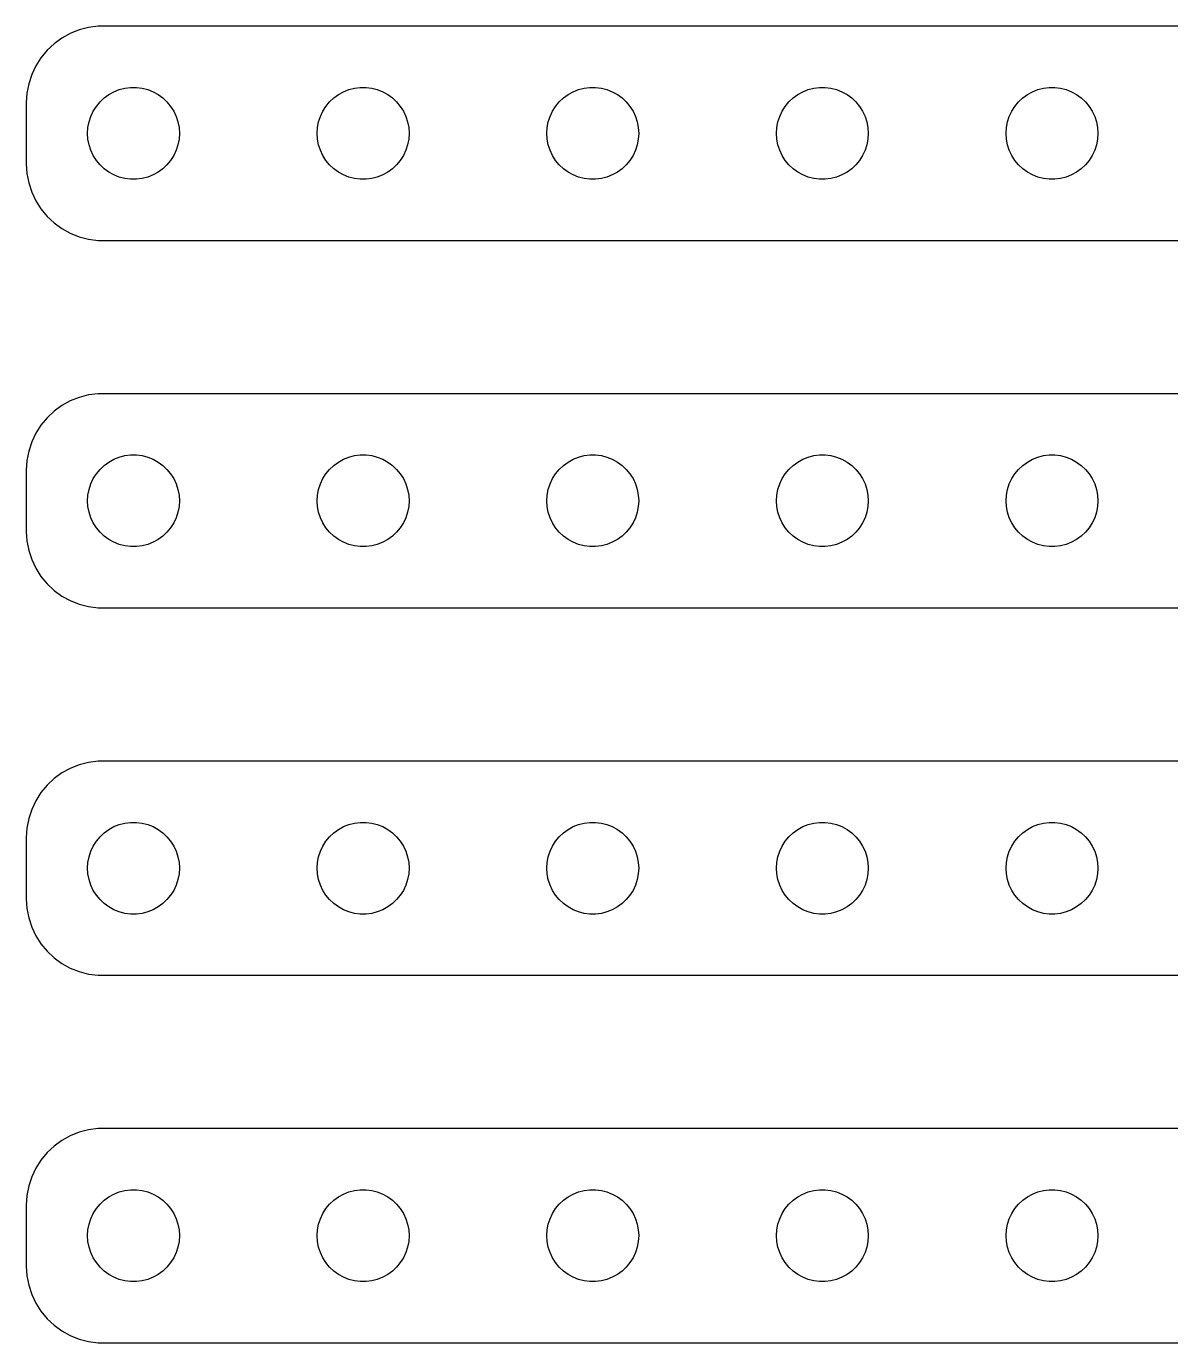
# Model space of a CAD drawing. Header units: metres. Extents: x -150 to 150, y 65 to 151.
# Drawn here: x -149.5 to -74.8, y 65 to 151 of the extents above; entities that cross this region are included whole.
import ezdxf

# ---------------------------------------------------------------- set-up
doc = ezdxf.new("R2010")
doc.units = ezdxf.units.M

msp = doc.modelspace()

# ---------------------------------------------------------------- linework, layer by layer
for p, q in [((-146.629, 150.524), (-147.179, 150.222)), ((-146.045, 150.755), (-146.629, 150.524)), ((-145.437, 150.911), (-146.045, 150.755)), ((-144.814, 150.99), (-145.437, 150.911)), ((144.814, 150.99), (-144.814, 150.99)), ((-147.687, 149.853), (-148.145, 149.423)), ((-147.179, 150.222), (-147.687, 149.853)), ((-148.545, 148.939), (-148.882, 148.409)), ((-148.145, 149.423), (-148.545, 148.939)), ((-148.882, 148.409), (-149.149, 147.841)), ((-149.343, 147.243), (-149.461, 146.627)), ((-149.149, 147.841), (-149.343, 147.243)), ((-149.461, 146.627), (-149.5, 146)), ((-144.687, 146.054), (-144.412, 146.312)), ((-144.412, 146.312), (-144.107, 146.533)), ((-144.107, 146.533), (-143.777, 146.714)), ((-143.777, 146.714), (-143.427, 146.853)), ((-143.427, 146.853), (-143.062, 146.947)), ((-143.062, 146.947), (-142.688, 146.994)), ((-142.688, 146.994), (-142.312, 146.994)), ((-142.312, 146.994), (-141.938, 146.947)), ((-141.938, 146.947), (-141.573, 146.853)), ((-141.573, 146.853), (-141.223, 146.714)), ((-141.223, 146.714), (-140.893, 146.533)), ((-140.893, 146.533), (-140.588, 146.312)), ((-140.588, 146.312), (-140.313, 146.054)), ((-129.687, 146.054), (-129.412, 146.312)), ((-129.412, 146.312), (-129.107, 146.533)), ((-129.107, 146.533), (-128.777, 146.714)), ((-128.777, 146.714), (-128.427, 146.853)), ((-128.427, 146.853), (-128.062, 146.947)), ((-128.062, 146.947), (-127.688, 146.994)), ((-127.688, 146.994), (-127.312, 146.994)), ((-127.312, 146.994), (-126.938, 146.947)), ((-126.938, 146.947), (-126.573, 146.853)), ((-126.573, 146.853), (-126.223, 146.714)), ((-126.223, 146.714), (-125.893, 146.533)), ((-125.893, 146.533), (-125.588, 146.312)), ((-125.588, 146.312), (-125.313, 146.054)), ((-114.687, 146.054), (-114.412, 146.312)), ((-114.412, 146.312), (-114.107, 146.533)), ((-114.107, 146.533), (-113.777, 146.714)), ((-113.777, 146.714), (-113.427, 146.853)), ((-113.427, 146.853), (-113.062, 146.947)), ((-113.062, 146.947), (-112.688, 146.994)), ((-112.688, 146.994), (-112.312, 146.994)), ((-112.312, 146.994), (-111.938, 146.947)), ((-111.938, 146.947), (-111.573, 146.853)), ((-111.573, 146.853), (-111.223, 146.714)), ((-111.223, 146.714), (-110.893, 146.533)), ((-110.893, 146.533), (-110.588, 146.312)), ((-110.588, 146.312), (-110.313, 146.054)), ((-99.6869, 146.054), (-99.4123, 146.312)), ((-99.4123, 146.312), (-99.1075, 146.533)), ((-99.1075, 146.533), (-98.7773, 146.714)), ((-98.7773, 146.714), (-98.427, 146.853)), ((-98.427, 146.853), (-98.0621, 146.947)), ((-98.0621, 146.947), (-97.6884, 146.994)), ((-97.6884, 146.994), (-97.3116, 146.994)), ((-97.3116, 146.994), (-96.9379, 146.947)), ((-96.9379, 146.947), (-96.573, 146.853)), ((-96.573, 146.853), (-96.2227, 146.714)), ((-96.2227, 146.714), (-95.8925, 146.533)), ((-95.8925, 146.533), (-95.5877, 146.312)), ((-95.5877, 146.312), (-95.3131, 146.054)), ((-84.6869, 146.054), (-84.4123, 146.312)), ((-84.4123, 146.312), (-84.1075, 146.533)), ((-84.1075, 146.533), (-83.7773, 146.714)), ((-83.7773, 146.714), (-83.427, 146.853)), ((-83.427, 146.853), (-83.0621, 146.947)), ((-83.0621, 146.947), (-82.6884, 146.994)), ((-82.6884, 146.994), (-82.3116, 146.994)), ((-82.3116, 146.994), (-81.9379, 146.947)), ((-81.9379, 146.947), (-81.573, 146.853)), ((-81.573, 146.853), (-81.2227, 146.714)), ((-81.2227, 146.714), (-80.8925, 146.533)), ((-80.8925, 146.533), (-80.5877, 146.312)), ((-80.5877, 146.312), (-80.3131, 146.054)), ((-149.5, 146), (-149.5, 142)), ((-145.289, 145.104), (-145.129, 145.445)), ((-145.129, 145.445), (-144.927, 145.763)), ((-144.927, 145.763), (-144.687, 146.054)), ((-140.313, 146.054), (-140.073, 145.763)), ((-140.073, 145.763), (-139.871, 145.445)), ((-139.871, 145.445), (-139.711, 145.104)), ((-130.289, 145.104), (-130.129, 145.445)), ((-130.129, 145.445), (-129.927, 145.763)), ((-129.927, 145.763), (-129.687, 146.054)), ((-125.313, 146.054), (-125.073, 145.763)), ((-125.073, 145.763), (-124.871, 145.445)), ((-124.871, 145.445), (-124.711, 145.104)), ((-115.289, 145.104), (-115.129, 145.445)), ((-115.129, 145.445), (-114.927, 145.763)), ((-114.927, 145.763), (-114.687, 146.054)), ((-110.313, 146.054), (-110.073, 145.763)), ((-110.073, 145.763), (-109.871, 145.445)), ((-109.871, 145.445), (-109.711, 145.104)), ((-100.289, 145.104), (-100.129, 145.445)), ((-100.129, 145.445), (-99.927, 145.763)), ((-99.927, 145.763), (-99.6869, 146.054)), ((-95.3131, 146.054), (-95.073, 145.763)), ((-95.073, 145.763), (-94.8711, 145.445)), ((-94.8711, 145.445), (-94.7107, 145.104)), ((-85.2893, 145.104), (-85.1289, 145.445)), ((-85.1289, 145.445), (-84.927, 145.763)), ((-84.927, 145.763), (-84.6869, 146.054)), ((-80.3131, 146.054), (-80.073, 145.763)), ((-80.073, 145.763), (-79.8711, 145.445)), ((-79.8711, 145.445), (-79.7107, 145.104)), ((-145.476, 144.376), (-145.406, 144.746)), ((-145.406, 144.746), (-145.289, 145.104)), ((-139.711, 145.104), (-139.594, 144.746)), ((-139.594, 144.746), (-139.524, 144.376)), ((-130.476, 144.376), (-130.406, 144.746)), ((-130.406, 144.746), (-130.289, 145.104)), ((-124.711, 145.104), (-124.594, 144.746)), ((-124.594, 144.746), (-124.524, 144.376)), ((-115.476, 144.376), (-115.406, 144.746)), ((-115.406, 144.746), (-115.289, 145.104)), ((-109.711, 145.104), (-109.594, 144.746)), ((-109.594, 144.746), (-109.524, 144.376)), ((-100.476, 144.376), (-100.406, 144.746)), ((-100.406, 144.746), (-100.289, 145.104)), ((-94.7107, 145.104), (-94.5943, 144.746)), ((-94.5943, 144.746), (-94.5237, 144.376)), ((-85.4763, 144.376), (-85.4057, 144.746)), ((-85.4057, 144.746), (-85.2893, 145.104)), ((-79.7107, 145.104), (-79.5943, 144.746)), ((-79.5943, 144.746), (-79.5237, 144.376)), ((-145.5, 144), (-145.476, 144.376)), ((-145.476, 143.624), (-145.5, 144)), ((-145.406, 143.254), (-145.476, 143.624)), ((-139.524, 143.624), (-139.594, 143.254)), ((-139.524, 144.376), (-139.5, 144)), ((-139.5, 144), (-139.524, 143.624)), ((-130.5, 144), (-130.476, 144.376)), ((-130.476, 143.624), (-130.5, 144)), ((-130.406, 143.254), (-130.476, 143.624)), ((-124.524, 143.624), (-124.594, 143.254)), ((-124.524, 144.376), (-124.5, 144)), ((-124.5, 144), (-124.524, 143.624)), ((-115.5, 144), (-115.476, 144.376)), ((-115.476, 143.624), (-115.5, 144)), ((-115.406, 143.254), (-115.476, 143.624)), ((-109.524, 143.624), (-109.594, 143.254)), ((-109.524, 144.376), (-109.5, 144)), ((-109.5, 144), (-109.524, 143.624)), ((-100.5, 144), (-100.476, 144.376)), ((-100.476, 143.624), (-100.5, 144)), ((-100.406, 143.254), (-100.476, 143.624)), ((-94.5237, 143.624), (-94.5943, 143.254)), ((-94.5237, 144.376), (-94.5, 144)), ((-94.5, 144), (-94.5237, 143.624)), ((-85.5, 144), (-85.4763, 144.376)), ((-85.4763, 143.624), (-85.5, 144)), ((-85.4057, 143.254), (-85.4763, 143.624)), ((-79.5237, 143.624), (-79.5943, 143.254)), ((-79.5237, 144.376), (-79.5, 144)), ((-79.5, 144), (-79.5237, 143.624)), ((-145.289, 142.896), (-145.406, 143.254)), ((-145.129, 142.555), (-145.289, 142.896)), ((-139.711, 142.896), (-139.871, 142.555)), ((-139.594, 143.254), (-139.711, 142.896)), ((-130.289, 142.896), (-130.406, 143.254)), ((-130.129, 142.555), (-130.289, 142.896)), ((-124.711, 142.896), (-124.871, 142.555)), ((-124.594, 143.254), (-124.711, 142.896)), ((-115.289, 142.896), (-115.406, 143.254)), ((-115.129, 142.555), (-115.289, 142.896)), ((-109.711, 142.896), (-109.871, 142.555)), ((-109.594, 143.254), (-109.711, 142.896)), ((-100.289, 142.896), (-100.406, 143.254)), ((-100.129, 142.555), (-100.289, 142.896)), ((-94.7107, 142.896), (-94.8711, 142.555)), ((-94.5943, 143.254), (-94.7107, 142.896)), ((-85.2893, 142.896), (-85.4057, 143.254)), ((-85.1289, 142.555), (-85.2893, 142.896)), ((-79.7107, 142.896), (-79.8711, 142.555)), ((-79.5943, 143.254), (-79.7107, 142.896)), ((-149.5, 142), (-149.461, 141.373)), ((-144.927, 142.237), (-145.129, 142.555)), ((-144.687, 141.946), (-144.927, 142.237)), ((-144.412, 141.688), (-144.687, 141.946)), ((-140.313, 141.946), (-140.588, 141.688)), ((-140.073, 142.237), (-140.313, 141.946)), ((-139.871, 142.555), (-140.073, 142.237)), ((-129.927, 142.237), (-130.129, 142.555)), ((-129.687, 141.946), (-129.927, 142.237)), ((-129.412, 141.688), (-129.687, 141.946)), ((-125.313, 141.946), (-125.588, 141.688)), ((-125.073, 142.237), (-125.313, 141.946)), ((-124.871, 142.555), (-125.073, 142.237)), ((-114.927, 142.237), (-115.129, 142.555)), ((-114.687, 141.946), (-114.927, 142.237)), ((-114.412, 141.688), (-114.687, 141.946)), ((-110.313, 141.946), (-110.588, 141.688)), ((-110.073, 142.237), (-110.313, 141.946)), ((-109.871, 142.555), (-110.073, 142.237)), ((-99.927, 142.237), (-100.129, 142.555)), ((-99.6869, 141.946), (-99.927, 142.237)), ((-99.4123, 141.688), (-99.6869, 141.946)), ((-95.3131, 141.946), (-95.5877, 141.688)), ((-95.073, 142.237), (-95.3131, 141.946)), ((-94.8711, 142.555), (-95.073, 142.237)), ((-84.927, 142.237), (-85.1289, 142.555)), ((-84.6869, 141.946), (-84.927, 142.237)), ((-84.4123, 141.688), (-84.6869, 141.946)), ((-80.3131, 141.946), (-80.5877, 141.688)), ((-80.073, 142.237), (-80.3131, 141.946)), ((-79.8711, 142.555), (-80.073, 142.237)), ((-149.461, 141.373), (-149.343, 140.757)), ((-144.107, 141.467), (-144.412, 141.688)), ((-143.777, 141.286), (-144.107, 141.467)), ((-143.427, 141.147), (-143.777, 141.286)), ((-143.062, 141.053), (-143.427, 141.147)), ((-142.688, 141.006), (-143.062, 141.053)), ((-141.938, 141.053), (-142.312, 141.006)), ((-141.573, 141.147), (-141.938, 141.053)), ((-141.223, 141.286), (-141.573, 141.147)), ((-140.893, 141.467), (-141.223, 141.286)), ((-140.588, 141.688), (-140.893, 141.467)), ((-129.107, 141.467), (-129.412, 141.688)), ((-128.777, 141.286), (-129.107, 141.467)), ((-128.427, 141.147), (-128.777, 141.286)), ((-128.062, 141.053), (-128.427, 141.147)), ((-127.688, 141.006), (-128.062, 141.053)), ((-126.938, 141.053), (-127.312, 141.006)), ((-126.573, 141.147), (-126.938, 141.053)), ((-126.223, 141.286), (-126.573, 141.147)), ((-125.893, 141.467), (-126.223, 141.286)), ((-125.588, 141.688), (-125.893, 141.467)), ((-114.107, 141.467), (-114.412, 141.688)), ((-113.777, 141.286), (-114.107, 141.467)), ((-113.427, 141.147), (-113.777, 141.286)), ((-113.062, 141.053), (-113.427, 141.147)), ((-112.688, 141.006), (-113.062, 141.053)), ((-111.938, 141.053), (-112.312, 141.006)), ((-111.573, 141.147), (-111.938, 141.053)), ((-111.223, 141.286), (-111.573, 141.147)), ((-110.893, 141.467), (-111.223, 141.286)), ((-110.588, 141.688), (-110.893, 141.467)), ((-99.1075, 141.467), (-99.4123, 141.688)), ((-98.7773, 141.286), (-99.1075, 141.467)), ((-98.427, 141.147), (-98.7773, 141.286)), ((-98.0621, 141.053), (-98.427, 141.147)), ((-97.6884, 141.006), (-98.0621, 141.053)), ((-96.9379, 141.053), (-97.3116, 141.006)), ((-96.573, 141.147), (-96.9379, 141.053)), ((-96.2227, 141.286), (-96.573, 141.147)), ((-95.8925, 141.467), (-96.2227, 141.286)), ((-95.5877, 141.688), (-95.8925, 141.467)), ((-84.1075, 141.467), (-84.4123, 141.688)), ((-83.7773, 141.286), (-84.1075, 141.467)), ((-83.427, 141.147), (-83.7773, 141.286)), ((-83.0621, 141.053), (-83.427, 141.147)), ((-82.6884, 141.006), (-83.0621, 141.053)), ((-81.9379, 141.053), (-82.3116, 141.006)), ((-81.573, 141.147), (-81.9379, 141.053)), ((-81.2227, 141.286), (-81.573, 141.147)), ((-80.8925, 141.467), (-81.2227, 141.286)), ((-80.5877, 141.688), (-80.8925, 141.467)), ((-149.343, 140.757), (-149.149, 140.159)), ((-149.149, 140.159), (-148.882, 139.591)), ((-142.312, 141.006), (-142.688, 141.006)), ((-127.312, 141.006), (-127.688, 141.006)), ((-112.312, 141.006), (-112.688, 141.006)), ((-97.3116, 141.006), (-97.6884, 141.006)), ((-82.3116, 141.006), (-82.6884, 141.006)), ((-148.882, 139.591), (-148.545, 139.061)), ((-148.545, 139.061), (-148.145, 138.577)), ((-148.145, 138.577), (-147.687, 138.147)), ((-147.687, 138.147), (-147.179, 137.778)), ((-147.179, 137.778), (-146.629, 137.476)), ((-146.629, 137.476), (-146.045, 137.245)), ((-146.045, 137.245), (-145.437, 137.089)), ((-145.437, 137.089), (-144.814, 137.01)), ((-144.814, 137.01), (144.814, 137.01)), ((-146.629, 126.524), (-147.179, 126.222)), ((-146.045, 126.755), (-146.629, 126.524)), ((-145.437, 126.911), (-146.045, 126.755)), ((-144.814, 126.99), (-145.437, 126.911)), ((144.814, 126.99), (-144.814, 126.99)), ((-147.687, 125.853), (-148.145, 125.423)), ((-147.179, 126.222), (-147.687, 125.853)), ((-148.545, 124.939), (-148.882, 124.409)), ((-148.145, 125.423), (-148.545, 124.939)), ((-149.149, 123.841), (-149.343, 123.243)), ((-148.882, 124.409), (-149.149, 123.841)), ((-149.343, 123.243), (-149.461, 122.627)), ((-143.062, 122.947), (-142.688, 122.994)), ((-142.688, 122.994), (-142.312, 122.994)), ((-142.312, 122.994), (-141.938, 122.947)), ((-128.062, 122.947), (-127.688, 122.994)), ((-127.688, 122.994), (-127.312, 122.994)), ((-127.312, 122.994), (-126.938, 122.947)), ((-113.062, 122.947), (-112.688, 122.994)), ((-112.688, 122.994), (-112.312, 122.994)), ((-112.312, 122.994), (-111.938, 122.947)), ((-98.0621, 122.947), (-97.6884, 122.994)), ((-97.6884, 122.994), (-97.3116, 122.994)), ((-97.3116, 122.994), (-96.9379, 122.947)), ((-83.0621, 122.947), (-82.6884, 122.994)), ((-82.6884, 122.994), (-82.3116, 122.994)), ((-82.3116, 122.994), (-81.9379, 122.947)), ((-149.461, 122.627), (-149.5, 122)), ((-144.687, 122.054), (-144.412, 122.312)), ((-144.412, 122.312), (-144.107, 122.533)), ((-144.107, 122.533), (-143.777, 122.714)), ((-143.777, 122.714), (-143.427, 122.853)), ((-143.427, 122.853), (-143.062, 122.947)), ((-141.938, 122.947), (-141.573, 122.853)), ((-141.573, 122.853), (-141.223, 122.714)), ((-141.223, 122.714), (-140.893, 122.533)), ((-140.893, 122.533), (-140.588, 122.312)), ((-140.588, 122.312), (-140.313, 122.054)), ((-129.687, 122.054), (-129.412, 122.312)), ((-129.412, 122.312), (-129.107, 122.533)), ((-129.107, 122.533), (-128.777, 122.714)), ((-128.777, 122.714), (-128.427, 122.853)), ((-128.427, 122.853), (-128.062, 122.947)), ((-126.938, 122.947), (-126.573, 122.853)), ((-126.573, 122.853), (-126.223, 122.714)), ((-126.223, 122.714), (-125.893, 122.533)), ((-125.893, 122.533), (-125.588, 122.312)), ((-125.588, 122.312), (-125.313, 122.054)), ((-114.687, 122.054), (-114.412, 122.312)), ((-114.412, 122.312), (-114.107, 122.533)), ((-114.107, 122.533), (-113.777, 122.714)), ((-113.777, 122.714), (-113.427, 122.853)), ((-113.427, 122.853), (-113.062, 122.947)), ((-111.938, 122.947), (-111.573, 122.853)), ((-111.573, 122.853), (-111.223, 122.714)), ((-111.223, 122.714), (-110.893, 122.533)), ((-110.893, 122.533), (-110.588, 122.312)), ((-110.588, 122.312), (-110.313, 122.054)), ((-99.6869, 122.054), (-99.4123, 122.312)), ((-99.4123, 122.312), (-99.1075, 122.533)), ((-99.1075, 122.533), (-98.7773, 122.714)), ((-98.7773, 122.714), (-98.427, 122.853)), ((-98.427, 122.853), (-98.0621, 122.947)), ((-96.9379, 122.947), (-96.573, 122.853)), ((-96.573, 122.853), (-96.2227, 122.714)), ((-96.2227, 122.714), (-95.8925, 122.533)), ((-95.8925, 122.533), (-95.5877, 122.312)), ((-95.5877, 122.312), (-95.3131, 122.054)), ((-84.6869, 122.054), (-84.4123, 122.312)), ((-84.4123, 122.312), (-84.1075, 122.533)), ((-84.1075, 122.533), (-83.7773, 122.714)), ((-83.7773, 122.714), (-83.427, 122.853)), ((-83.427, 122.853), (-83.0621, 122.947)), ((-81.9379, 122.947), (-81.573, 122.853)), ((-81.573, 122.853), (-81.2227, 122.714)), ((-81.2227, 122.714), (-80.8925, 122.533)), ((-80.8925, 122.533), (-80.5877, 122.312)), ((-80.5877, 122.312), (-80.3131, 122.054)), ((-149.5, 122), (-149.5, 118)), ((-145.289, 121.104), (-145.129, 121.445)), ((-145.129, 121.445), (-144.927, 121.763)), ((-144.927, 121.763), (-144.687, 122.054)), ((-140.313, 122.054), (-140.073, 121.763)), ((-140.073, 121.763), (-139.871, 121.445)), ((-139.871, 121.445), (-139.711, 121.104)), ((-130.289, 121.104), (-130.129, 121.445)), ((-130.129, 121.445), (-129.927, 121.763)), ((-129.927, 121.763), (-129.687, 122.054)), ((-125.313, 122.054), (-125.073, 121.763)), ((-125.073, 121.763), (-124.871, 121.445)), ((-124.871, 121.445), (-124.711, 121.104)), ((-115.289, 121.104), (-115.129, 121.445)), ((-115.129, 121.445), (-114.927, 121.763)), ((-114.927, 121.763), (-114.687, 122.054)), ((-110.313, 122.054), (-110.073, 121.763)), ((-110.073, 121.763), (-109.871, 121.445)), ((-109.871, 121.445), (-109.711, 121.104)), ((-100.289, 121.104), (-100.129, 121.445)), ((-100.129, 121.445), (-99.927, 121.763)), ((-99.927, 121.763), (-99.6869, 122.054)), ((-95.3131, 122.054), (-95.073, 121.763)), ((-95.073, 121.763), (-94.8711, 121.445)), ((-94.8711, 121.445), (-94.7107, 121.104)), ((-85.2893, 121.104), (-85.1289, 121.445)), ((-85.1289, 121.445), (-84.927, 121.763)), ((-84.927, 121.763), (-84.6869, 122.054)), ((-80.3131, 122.054), (-80.073, 121.763)), ((-80.073, 121.763), (-79.8711, 121.445)), ((-79.8711, 121.445), (-79.7107, 121.104)), ((-145.5, 120), (-145.476, 120.376)), ((-145.476, 120.376), (-145.406, 120.746)), ((-145.406, 120.746), (-145.289, 121.104)), ((-139.711, 121.104), (-139.594, 120.746)), ((-139.594, 120.746), (-139.524, 120.376)), ((-139.524, 120.376), (-139.5, 120)), ((-130.5, 120), (-130.476, 120.376)), ((-130.476, 120.376), (-130.406, 120.746)), ((-130.406, 120.746), (-130.289, 121.104)), ((-124.711, 121.104), (-124.594, 120.746)), ((-124.594, 120.746), (-124.524, 120.376)), ((-124.524, 120.376), (-124.5, 120)), ((-115.5, 120), (-115.476, 120.376)), ((-115.476, 120.376), (-115.406, 120.746)), ((-115.406, 120.746), (-115.289, 121.104)), ((-109.711, 121.104), (-109.594, 120.746)), ((-109.594, 120.746), (-109.524, 120.376)), ((-109.524, 120.376), (-109.5, 120)), ((-100.5, 120), (-100.476, 120.376)), ((-100.476, 120.376), (-100.406, 120.746)), ((-100.406, 120.746), (-100.289, 121.104)), ((-94.7107, 121.104), (-94.5943, 120.746)), ((-94.5943, 120.746), (-94.5237, 120.376)), ((-94.5237, 120.376), (-94.5, 120)), ((-85.5, 120), (-85.4763, 120.376)), ((-85.4763, 120.376), (-85.4057, 120.746)), ((-85.4057, 120.746), (-85.2893, 121.104)), ((-79.7107, 121.104), (-79.5943, 120.746)), ((-79.5943, 120.746), (-79.5237, 120.376)), ((-79.5237, 120.376), (-79.5, 120)), ((-145.476, 119.624), (-145.5, 120)), ((-145.406, 119.254), (-145.476, 119.624)), ((-139.524, 119.624), (-139.594, 119.254)), ((-139.5, 120), (-139.524, 119.624)), ((-130.476, 119.624), (-130.5, 120)), ((-130.406, 119.254), (-130.476, 119.624)), ((-124.524, 119.624), (-124.594, 119.254)), ((-124.5, 120), (-124.524, 119.624)), ((-115.476, 119.624), (-115.5, 120)), ((-115.406, 119.254), (-115.476, 119.624)), ((-109.524, 119.624), (-109.594, 119.254)), ((-109.5, 120), (-109.524, 119.624)), ((-100.476, 119.624), (-100.5, 120)), ((-100.406, 119.254), (-100.476, 119.624)), ((-94.5237, 119.624), (-94.5943, 119.254)), ((-94.5, 120), (-94.5237, 119.624)), ((-85.4763, 119.624), (-85.5, 120)), ((-85.4057, 119.254), (-85.4763, 119.624)), ((-79.5237, 119.624), (-79.5943, 119.254)), ((-79.5, 120), (-79.5237, 119.624)), ((-145.289, 118.896), (-145.406, 119.254)), ((-145.129, 118.555), (-145.289, 118.896)), ((-139.711, 118.896), (-139.871, 118.555)), ((-139.594, 119.254), (-139.711, 118.896)), ((-130.289, 118.896), (-130.406, 119.254)), ((-130.129, 118.555), (-130.289, 118.896)), ((-124.711, 118.896), (-124.871, 118.555)), ((-124.594, 119.254), (-124.711, 118.896)), ((-115.289, 118.896), (-115.406, 119.254)), ((-115.129, 118.555), (-115.289, 118.896)), ((-109.711, 118.896), (-109.871, 118.555)), ((-109.594, 119.254), (-109.711, 118.896)), ((-100.289, 118.896), (-100.406, 119.254)), ((-100.129, 118.555), (-100.289, 118.896)), ((-94.7107, 118.896), (-94.8711, 118.555)), ((-94.5943, 119.254), (-94.7107, 118.896)), ((-85.2893, 118.896), (-85.4057, 119.254)), ((-85.1289, 118.555), (-85.2893, 118.896)), ((-79.7107, 118.896), (-79.8711, 118.555)), ((-79.5943, 119.254), (-79.7107, 118.896)), ((-149.5, 118), (-149.461, 117.373)), ((-144.927, 118.237), (-145.129, 118.555)), ((-144.687, 117.946), (-144.927, 118.237)), ((-144.412, 117.688), (-144.687, 117.946)), ((-140.313, 117.946), (-140.588, 117.688)), ((-140.073, 118.237), (-140.313, 117.946)), ((-139.871, 118.555), (-140.073, 118.237)), ((-129.927, 118.237), (-130.129, 118.555)), ((-129.687, 117.946), (-129.927, 118.237)), ((-129.412, 117.688), (-129.687, 117.946)), ((-125.313, 117.946), (-125.588, 117.688)), ((-125.073, 118.237), (-125.313, 117.946)), ((-124.871, 118.555), (-125.073, 118.237)), ((-114.927, 118.237), (-115.129, 118.555)), ((-114.687, 117.946), (-114.927, 118.237)), ((-114.412, 117.688), (-114.687, 117.946)), ((-110.313, 117.946), (-110.588, 117.688)), ((-110.073, 118.237), (-110.313, 117.946)), ((-109.871, 118.555), (-110.073, 118.237)), ((-99.927, 118.237), (-100.129, 118.555)), ((-99.6869, 117.946), (-99.927, 118.237)), ((-99.4123, 117.688), (-99.6869, 117.946)), ((-95.3131, 117.946), (-95.5877, 117.688)), ((-95.073, 118.237), (-95.3131, 117.946)), ((-94.8711, 118.555), (-95.073, 118.237)), ((-84.927, 118.237), (-85.1289, 118.555)), ((-84.6869, 117.946), (-84.927, 118.237)), ((-84.4123, 117.688), (-84.6869, 117.946)), ((-80.3131, 117.946), (-80.5877, 117.688)), ((-80.073, 118.237), (-80.3131, 117.946)), ((-79.8711, 118.555), (-80.073, 118.237)), ((-149.461, 117.373), (-149.343, 116.757)), ((-144.107, 117.467), (-144.412, 117.688)), ((-143.777, 117.286), (-144.107, 117.467)), ((-143.427, 117.147), (-143.777, 117.286)), ((-143.062, 117.053), (-143.427, 117.147)), ((-142.688, 117.006), (-143.062, 117.053)), ((-142.312, 117.006), (-142.688, 117.006)), ((-141.938, 117.053), (-142.312, 117.006)), ((-141.573, 117.147), (-141.938, 117.053)), ((-141.223, 117.286), (-141.573, 117.147)), ((-140.893, 117.467), (-141.223, 117.286)), ((-140.588, 117.688), (-140.893, 117.467)), ((-129.107, 117.467), (-129.412, 117.688)), ((-128.777, 117.286), (-129.107, 117.467)), ((-128.427, 117.147), (-128.777, 117.286)), ((-128.062, 117.053), (-128.427, 117.147)), ((-127.688, 117.006), (-128.062, 117.053)), ((-127.312, 117.006), (-127.688, 117.006)), ((-126.938, 117.053), (-127.312, 117.006)), ((-126.573, 117.147), (-126.938, 117.053)), ((-126.223, 117.286), (-126.573, 117.147)), ((-125.893, 117.467), (-126.223, 117.286)), ((-125.588, 117.688), (-125.893, 117.467)), ((-114.107, 117.467), (-114.412, 117.688)), ((-113.777, 117.286), (-114.107, 117.467)), ((-113.427, 117.147), (-113.777, 117.286)), ((-113.062, 117.053), (-113.427, 117.147)), ((-112.688, 117.006), (-113.062, 117.053)), ((-112.312, 117.006), (-112.688, 117.006)), ((-111.938, 117.053), (-112.312, 117.006)), ((-111.573, 117.147), (-111.938, 117.053)), ((-111.223, 117.286), (-111.573, 117.147)), ((-110.893, 117.467), (-111.223, 117.286)), ((-110.588, 117.688), (-110.893, 117.467)), ((-99.1075, 117.467), (-99.4123, 117.688)), ((-98.7773, 117.286), (-99.1075, 117.467)), ((-98.427, 117.147), (-98.7773, 117.286)), ((-98.0621, 117.053), (-98.427, 117.147)), ((-97.6884, 117.006), (-98.0621, 117.053)), ((-97.3116, 117.006), (-97.6884, 117.006)), ((-96.9379, 117.053), (-97.3116, 117.006)), ((-96.573, 117.147), (-96.9379, 117.053)), ((-96.2227, 117.286), (-96.573, 117.147)), ((-95.8925, 117.467), (-96.2227, 117.286)), ((-95.5877, 117.688), (-95.8925, 117.467)), ((-84.1075, 117.467), (-84.4123, 117.688)), ((-83.7773, 117.286), (-84.1075, 117.467)), ((-83.427, 117.147), (-83.7773, 117.286)), ((-83.0621, 117.053), (-83.427, 117.147)), ((-82.6884, 117.006), (-83.0621, 117.053)), ((-82.3116, 117.006), (-82.6884, 117.006)), ((-81.9379, 117.053), (-82.3116, 117.006)), ((-81.573, 117.147), (-81.9379, 117.053)), ((-81.2227, 117.286), (-81.573, 117.147)), ((-80.8925, 117.467), (-81.2227, 117.286)), ((-80.5877, 117.688), (-80.8925, 117.467)), ((-149.343, 116.757), (-149.149, 116.159)), ((-149.149, 116.159), (-148.882, 115.591)), ((-148.882, 115.591), (-148.545, 115.061)), ((-148.545, 115.061), (-148.145, 114.577)), ((-148.145, 114.577), (-147.687, 114.147)), ((-147.687, 114.147), (-147.179, 113.778)), ((-147.179, 113.778), (-146.629, 113.476)), ((-146.629, 113.476), (-146.045, 113.245)), ((-146.045, 113.245), (-145.437, 113.089)), ((-145.437, 113.089), (-144.814, 113.01)), ((-144.814, 113.01), (144.814, 113.01)), ((-146.629, 102.524), (-147.179, 102.222)), ((-146.045, 102.755), (-146.629, 102.524)), ((-145.437, 102.911), (-146.045, 102.755)), ((-144.814, 102.99), (-145.437, 102.911)), ((144.814, 102.99), (-144.814, 102.99)), ((-147.687, 101.853), (-148.145, 101.423)), ((-147.179, 102.222), (-147.687, 101.853)), ((-148.545, 100.939), (-148.882, 100.409)), ((-148.145, 101.423), (-148.545, 100.939)), ((-149.149, 99.8406), (-149.343, 99.2434)), ((-148.882, 100.409), (-149.149, 99.8406)), ((-149.343, 99.2434), (-149.461, 98.6267)), ((-143.427, 98.8532), (-143.062, 98.9469)), ((-143.062, 98.9469), (-142.688, 98.9941)), ((-142.688, 98.9941), (-142.312, 98.9941)), ((-142.312, 98.9941), (-141.938, 98.9469)), ((-141.938, 98.9469), (-141.573, 98.8532)), ((-128.427, 98.8532), (-128.062, 98.9469)), ((-128.062, 98.9469), (-127.688, 98.9941)), ((-127.688, 98.9941), (-127.312, 98.9941)), ((-127.312, 98.9941), (-126.938, 98.9469)), ((-126.938, 98.9469), (-126.573, 98.8532)), ((-113.427, 98.8532), (-113.062, 98.9469)), ((-113.062, 98.9469), (-112.688, 98.9941)), ((-112.688, 98.9941), (-112.312, 98.9941)), ((-112.312, 98.9941), (-111.938, 98.9469)), ((-111.938, 98.9469), (-111.573, 98.8532)), ((-98.427, 98.8532), (-98.0621, 98.9469)), ((-98.0621, 98.9469), (-97.6884, 98.9941)), ((-97.6884, 98.9941), (-97.3116, 98.9941)), ((-97.3116, 98.9941), (-96.9379, 98.9469)), ((-96.9379, 98.9469), (-96.573, 98.8532)), ((-83.427, 98.8532), (-83.0621, 98.9469)), ((-83.0621, 98.9469), (-82.6884, 98.9941)), ((-82.6884, 98.9941), (-82.3116, 98.9941)), ((-82.3116, 98.9941), (-81.9379, 98.9469)), ((-81.9379, 98.9469), (-81.573, 98.8532)), ((-149.461, 98.6267), (-149.5, 98)), ((-144.927, 97.7634), (-144.687, 98.0536)), ((-144.687, 98.0536), (-144.412, 98.3115)), ((-144.412, 98.3115), (-144.107, 98.533)), ((-144.107, 98.533), (-143.777, 98.7145)), ((-143.777, 98.7145), (-143.427, 98.8532)), ((-141.573, 98.8532), (-141.223, 98.7145)), ((-141.223, 98.7145), (-140.893, 98.533)), ((-140.893, 98.533), (-140.588, 98.3115)), ((-140.588, 98.3115), (-140.313, 98.0536)), ((-140.313, 98.0536), (-140.073, 97.7634)), ((-129.927, 97.7634), (-129.687, 98.0536)), ((-129.687, 98.0536), (-129.412, 98.3115)), ((-129.412, 98.3115), (-129.107, 98.533)), ((-129.107, 98.533), (-128.777, 98.7145)), ((-128.777, 98.7145), (-128.427, 98.8532)), ((-126.573, 98.8532), (-126.223, 98.7145)), ((-126.223, 98.7145), (-125.893, 98.533)), ((-125.893, 98.533), (-125.588, 98.3115)), ((-125.588, 98.3115), (-125.313, 98.0536)), ((-125.313, 98.0536), (-125.073, 97.7634)), ((-114.927, 97.7634), (-114.687, 98.0536)), ((-114.687, 98.0536), (-114.412, 98.3115)), ((-114.412, 98.3115), (-114.107, 98.533)), ((-114.107, 98.533), (-113.777, 98.7145)), ((-113.777, 98.7145), (-113.427, 98.8532)), ((-111.573, 98.8532), (-111.223, 98.7145)), ((-111.223, 98.7145), (-110.893, 98.533)), ((-110.893, 98.533), (-110.588, 98.3115)), ((-110.588, 98.3115), (-110.313, 98.0536)), ((-110.313, 98.0536), (-110.073, 97.7634)), ((-99.927, 97.7634), (-99.6869, 98.0536)), ((-99.6869, 98.0536), (-99.4123, 98.3115)), ((-99.4123, 98.3115), (-99.1075, 98.533)), ((-99.1075, 98.533), (-98.7773, 98.7145)), ((-98.7773, 98.7145), (-98.427, 98.8532)), ((-96.573, 98.8532), (-96.2227, 98.7145)), ((-96.2227, 98.7145), (-95.8925, 98.533)), ((-95.8925, 98.533), (-95.5877, 98.3115)), ((-95.5877, 98.3115), (-95.3131, 98.0536)), ((-95.3131, 98.0536), (-95.073, 97.7634)), ((-84.927, 97.7634), (-84.6869, 98.0536)), ((-84.6869, 98.0536), (-84.4123, 98.3115)), ((-84.4123, 98.3115), (-84.1075, 98.533)), ((-84.1075, 98.533), (-83.7773, 98.7145)), ((-83.7773, 98.7145), (-83.427, 98.8532)), ((-81.573, 98.8532), (-81.2227, 98.7145)), ((-81.2227, 98.7145), (-80.8925, 98.533)), ((-80.8925, 98.533), (-80.5877, 98.3115)), ((-80.5877, 98.3115), (-80.3131, 98.0536)), ((-80.3131, 98.0536), (-80.073, 97.7634)), ((-149.5, 98), (-149.5, 94)), ((-145.289, 97.1044), (-145.129, 97.4453)), ((-145.129, 97.4453), (-144.927, 97.7634)), ((-140.073, 97.7634), (-139.871, 97.4453)), ((-139.871, 97.4453), (-139.711, 97.1044)), ((-130.289, 97.1044), (-130.129, 97.4453)), ((-130.129, 97.4453), (-129.927, 97.7634)), ((-125.073, 97.7634), (-124.871, 97.4453)), ((-124.871, 97.4453), (-124.711, 97.1044)), ((-115.289, 97.1044), (-115.129, 97.4453)), ((-115.129, 97.4453), (-114.927, 97.7634)), ((-110.073, 97.7634), (-109.871, 97.4453)), ((-109.871, 97.4453), (-109.711, 97.1044)), ((-100.289, 97.1044), (-100.129, 97.4453)), ((-100.129, 97.4453), (-99.927, 97.7634)), ((-95.073, 97.7634), (-94.8711, 97.4453)), ((-94.8711, 97.4453), (-94.7107, 97.1044)), ((-85.2893, 97.1044), (-85.1289, 97.4453)), ((-85.1289, 97.4453), (-84.927, 97.7634)), ((-80.073, 97.7634), (-79.8711, 97.4453)), ((-79.8711, 97.4453), (-79.7107, 97.1044)), ((-145.5, 96), (-145.476, 96.376)), ((-145.476, 96.376), (-145.406, 96.7461)), ((-145.406, 96.7461), (-145.289, 97.1044)), ((-139.711, 97.1044), (-139.594, 96.7461)), ((-139.594, 96.7461), (-139.524, 96.376)), ((-139.524, 96.376), (-139.5, 96)), ((-130.5, 96), (-130.476, 96.376)), ((-130.476, 96.376), (-130.406, 96.7461)), ((-130.406, 96.7461), (-130.289, 97.1044)), ((-124.711, 97.1044), (-124.594, 96.7461)), ((-124.594, 96.7461), (-124.524, 96.376)), ((-124.524, 96.376), (-124.5, 96)), ((-115.5, 96), (-115.476, 96.376)), ((-115.476, 96.376), (-115.406, 96.7461)), ((-115.406, 96.7461), (-115.289, 97.1044)), ((-109.711, 97.1044), (-109.594, 96.7461)), ((-109.594, 96.7461), (-109.524, 96.376)), ((-109.524, 96.376), (-109.5, 96)), ((-100.5, 96), (-100.476, 96.376)), ((-100.476, 96.376), (-100.406, 96.7461)), ((-100.406, 96.7461), (-100.289, 97.1044)), ((-94.7107, 97.1044), (-94.5943, 96.7461)), ((-94.5943, 96.7461), (-94.5237, 96.376)), ((-94.5237, 96.376), (-94.5, 96)), ((-85.5, 96), (-85.4763, 96.376)), ((-85.4763, 96.376), (-85.4057, 96.7461)), ((-85.4057, 96.7461), (-85.2893, 97.1044)), ((-79.7107, 97.1044), (-79.5943, 96.7461)), ((-79.5943, 96.7461), (-79.5237, 96.376)), ((-79.5237, 96.376), (-79.5, 96)), ((-145.476, 95.624), (-145.5, 96)), ((-145.406, 95.2539), (-145.476, 95.624)), ((-139.524, 95.624), (-139.594, 95.2539)), ((-139.5, 96), (-139.524, 95.624)), ((-130.476, 95.624), (-130.5, 96)), ((-130.406, 95.2539), (-130.476, 95.624)), ((-124.524, 95.624), (-124.594, 95.2539)), ((-124.5, 96), (-124.524, 95.624)), ((-115.476, 95.624), (-115.5, 96)), ((-115.406, 95.2539), (-115.476, 95.624)), ((-109.524, 95.624), (-109.594, 95.2539)), ((-109.5, 96), (-109.524, 95.624)), ((-100.476, 95.624), (-100.5, 96)), ((-100.406, 95.2539), (-100.476, 95.624)), ((-94.5237, 95.624), (-94.5943, 95.2539)), ((-94.5, 96), (-94.5237, 95.624)), ((-85.4763, 95.624), (-85.5, 96)), ((-85.4057, 95.2539), (-85.4763, 95.624)), ((-79.5237, 95.624), (-79.5943, 95.2539)), ((-79.5, 96), (-79.5237, 95.624)), ((-145.289, 94.8956), (-145.406, 95.2539)), ((-145.129, 94.5547), (-145.289, 94.8956)), ((-139.711, 94.8956), (-139.871, 94.5547)), ((-139.594, 95.2539), (-139.711, 94.8956)), ((-130.289, 94.8956), (-130.406, 95.2539)), ((-130.129, 94.5547), (-130.289, 94.8956)), ((-124.711, 94.8956), (-124.871, 94.5547)), ((-124.594, 95.2539), (-124.711, 94.8956)), ((-115.289, 94.8956), (-115.406, 95.2539)), ((-115.129, 94.5547), (-115.289, 94.8956)), ((-109.711, 94.8956), (-109.871, 94.5547)), ((-109.594, 95.2539), (-109.711, 94.8956)), ((-100.289, 94.8956), (-100.406, 95.2539)), ((-100.129, 94.5547), (-100.289, 94.8956)), ((-94.7107, 94.8956), (-94.8711, 94.5547)), ((-94.5943, 95.2539), (-94.7107, 94.8956)), ((-85.2893, 94.8956), (-85.4057, 95.2539)), ((-85.1289, 94.5547), (-85.2893, 94.8956)), ((-79.7107, 94.8956), (-79.8711, 94.5547)), ((-79.5943, 95.2539), (-79.7107, 94.8956)), ((-149.5, 94), (-149.461, 93.3733)), ((-144.927, 94.2366), (-145.129, 94.5547)), ((-144.687, 93.9464), (-144.927, 94.2366)), ((-144.412, 93.6885), (-144.687, 93.9464)), ((-140.313, 93.9464), (-140.588, 93.6885)), ((-140.073, 94.2366), (-140.313, 93.9464)), ((-139.871, 94.5547), (-140.073, 94.2366)), ((-129.927, 94.2366), (-130.129, 94.5547)), ((-129.687, 93.9464), (-129.927, 94.2366)), ((-129.412, 93.6885), (-129.687, 93.9464)), ((-125.313, 93.9464), (-125.588, 93.6885)), ((-125.073, 94.2366), (-125.313, 93.9464)), ((-124.871, 94.5547), (-125.073, 94.2366)), ((-114.927, 94.2366), (-115.129, 94.5547)), ((-114.687, 93.9464), (-114.927, 94.2366)), ((-114.412, 93.6885), (-114.687, 93.9464)), ((-110.313, 93.9464), (-110.588, 93.6885)), ((-110.073, 94.2366), (-110.313, 93.9464)), ((-109.871, 94.5547), (-110.073, 94.2366)), ((-99.927, 94.2366), (-100.129, 94.5547)), ((-99.6869, 93.9464), (-99.927, 94.2366)), ((-99.4123, 93.6885), (-99.6869, 93.9464)), ((-95.3131, 93.9464), (-95.5877, 93.6885)), ((-95.073, 94.2366), (-95.3131, 93.9464)), ((-94.8711, 94.5547), (-95.073, 94.2366)), ((-84.927, 94.2366), (-85.1289, 94.5547)), ((-84.6869, 93.9464), (-84.927, 94.2366)), ((-84.4123, 93.6885), (-84.6869, 93.9464)), ((-80.3131, 93.9464), (-80.5877, 93.6885)), ((-80.073, 94.2366), (-80.3131, 93.9464)), ((-79.8711, 94.5547), (-80.073, 94.2366)), ((-149.461, 93.3733), (-149.343, 92.7566)), ((-144.107, 93.467), (-144.412, 93.6885)), ((-143.777, 93.2855), (-144.107, 93.467)), ((-143.427, 93.1468), (-143.777, 93.2855)), ((-143.062, 93.0531), (-143.427, 93.1468)), ((-142.688, 93.0059), (-143.062, 93.0531)), ((-142.312, 93.0059), (-142.688, 93.0059)), ((-141.938, 93.0531), (-142.312, 93.0059)), ((-141.573, 93.1468), (-141.938, 93.0531)), ((-141.223, 93.2855), (-141.573, 93.1468)), ((-140.893, 93.467), (-141.223, 93.2855)), ((-140.588, 93.6885), (-140.893, 93.467)), ((-129.107, 93.467), (-129.412, 93.6885)), ((-128.777, 93.2855), (-129.107, 93.467)), ((-128.427, 93.1468), (-128.777, 93.2855)), ((-128.062, 93.0531), (-128.427, 93.1468)), ((-127.688, 93.0059), (-128.062, 93.0531)), ((-127.312, 93.0059), (-127.688, 93.0059)), ((-126.938, 93.0531), (-127.312, 93.0059)), ((-126.573, 93.1468), (-126.938, 93.0531)), ((-126.223, 93.2855), (-126.573, 93.1468)), ((-125.893, 93.467), (-126.223, 93.2855)), ((-125.588, 93.6885), (-125.893, 93.467)), ((-114.107, 93.467), (-114.412, 93.6885)), ((-113.777, 93.2855), (-114.107, 93.467)), ((-113.427, 93.1468), (-113.777, 93.2855)), ((-113.062, 93.0531), (-113.427, 93.1468)), ((-112.688, 93.0059), (-113.062, 93.0531)), ((-112.312, 93.0059), (-112.688, 93.0059)), ((-111.938, 93.0531), (-112.312, 93.0059)), ((-111.573, 93.1468), (-111.938, 93.0531)), ((-111.223, 93.2855), (-111.573, 93.1468)), ((-110.893, 93.467), (-111.223, 93.2855)), ((-110.588, 93.6885), (-110.893, 93.467)), ((-99.1075, 93.467), (-99.4123, 93.6885)), ((-98.7773, 93.2855), (-99.1075, 93.467)), ((-98.427, 93.1468), (-98.7773, 93.2855)), ((-98.0621, 93.0531), (-98.427, 93.1468)), ((-97.6884, 93.0059), (-98.0621, 93.0531)), ((-97.3116, 93.0059), (-97.6884, 93.0059)), ((-96.9379, 93.0531), (-97.3116, 93.0059)), ((-96.573, 93.1468), (-96.9379, 93.0531)), ((-96.2227, 93.2855), (-96.573, 93.1468)), ((-95.8925, 93.467), (-96.2227, 93.2855)), ((-95.5877, 93.6885), (-95.8925, 93.467)), ((-84.1075, 93.467), (-84.4123, 93.6885)), ((-83.7773, 93.2855), (-84.1075, 93.467)), ((-83.427, 93.1468), (-83.7773, 93.2855)), ((-83.0621, 93.0531), (-83.427, 93.1468)), ((-82.6884, 93.0059), (-83.0621, 93.0531)), ((-82.3116, 93.0059), (-82.6884, 93.0059)), ((-81.9379, 93.0531), (-82.3116, 93.0059)), ((-81.573, 93.1468), (-81.9379, 93.0531)), ((-81.2227, 93.2855), (-81.573, 93.1468)), ((-80.8925, 93.467), (-81.2227, 93.2855)), ((-80.5877, 93.6885), (-80.8925, 93.467)), ((-149.343, 92.7566), (-149.149, 92.1594)), ((-149.149, 92.1594), (-148.882, 91.5912)), ((-148.882, 91.5912), (-148.545, 91.0611)), ((-148.545, 91.0611), (-148.145, 90.5773)), ((-148.145, 90.5773), (-147.687, 90.1474)), ((-147.687, 90.1474), (-147.179, 89.7784)), ((-147.179, 89.7784), (-146.629, 89.4759)), ((-146.629, 89.4759), (-146.045, 89.2447)), ((-146.045, 89.2447), (-145.437, 89.0886)), ((-145.437, 89.0886), (-144.814, 89.0099)), ((-144.814, 89.0099), (144.814, 89.0099)), ((-146.629, 78.5241), (-147.179, 78.2216)), ((-146.045, 78.7553), (-146.629, 78.5241)), ((-145.437, 78.9114), (-146.045, 78.7553)), ((-144.814, 78.9901), (-145.437, 78.9114)), ((144.814, 78.9901), (-144.814, 78.9901)), ((-148.145, 77.4227), (-148.545, 76.9389)), ((-147.687, 77.8526), (-148.145, 77.4227)), ((-147.179, 78.2216), (-147.687, 77.8526)), ((-148.545, 76.9389), (-148.882, 76.4088)), ((-149.149, 75.8406), (-149.343, 75.2434)), ((-148.882, 76.4088), (-149.149, 75.8406)), ((-149.343, 75.2434), (-149.461, 74.6267)), ((-143.777, 74.7145), (-143.427, 74.8532)), ((-143.427, 74.8532), (-143.062, 74.9469)), ((-143.062, 74.9469), (-142.688, 74.9941)), ((-142.688, 74.9941), (-142.312, 74.9941)), ((-142.312, 74.9941), (-141.938, 74.9469)), ((-141.938, 74.9469), (-141.573, 74.8532)), ((-141.573, 74.8532), (-141.223, 74.7145)), ((-128.777, 74.7145), (-128.427, 74.8532)), ((-128.427, 74.8532), (-128.062, 74.9469)), ((-128.062, 74.9469), (-127.688, 74.9941)), ((-127.688, 74.9941), (-127.312, 74.9941)), ((-127.312, 74.9941), (-126.938, 74.9469)), ((-126.938, 74.9469), (-126.573, 74.8532)), ((-126.573, 74.8532), (-126.223, 74.7145)), ((-113.777, 74.7145), (-113.427, 74.8532)), ((-113.427, 74.8532), (-113.062, 74.9469)), ((-113.062, 74.9469), (-112.688, 74.9941)), ((-112.688, 74.9941), (-112.312, 74.9941)), ((-112.312, 74.9941), (-111.938, 74.9469)), ((-111.938, 74.9469), (-111.573, 74.8532)), ((-111.573, 74.8532), (-111.223, 74.7145)), ((-98.7773, 74.7145), (-98.427, 74.8532)), ((-98.427, 74.8532), (-98.0621, 74.9469)), ((-98.0621, 74.9469), (-97.6884, 74.9941)), ((-97.6884, 74.9941), (-97.3116, 74.9941)), ((-97.3116, 74.9941), (-96.9379, 74.9469)), ((-96.9379, 74.9469), (-96.573, 74.8532)), ((-96.573, 74.8532), (-96.2227, 74.7145)), ((-83.7773, 74.7145), (-83.427, 74.8532)), ((-83.427, 74.8532), (-83.0621, 74.9469)), ((-83.0621, 74.9469), (-82.6884, 74.9941)), ((-82.6884, 74.9941), (-82.3116, 74.9941)), ((-82.3116, 74.9941), (-81.9379, 74.9469)), ((-81.9379, 74.9469), (-81.573, 74.8532)), ((-81.573, 74.8532), (-81.2227, 74.7145)), ((-149.461, 74.6267), (-149.5, 74)), ((-149.5, 74), (-149.5, 70)), ((-144.927, 73.7634), (-144.687, 74.0536)), ((-144.687, 74.0536), (-144.412, 74.3115)), ((-144.412, 74.3115), (-144.107, 74.533)), ((-144.107, 74.533), (-143.777, 74.7145)), ((-141.223, 74.7145), (-140.893, 74.533)), ((-140.893, 74.533), (-140.588, 74.3115)), ((-140.588, 74.3115), (-140.313, 74.0536)), ((-140.313, 74.0536), (-140.073, 73.7634)), ((-129.927, 73.7634), (-129.687, 74.0536)), ((-129.687, 74.0536), (-129.412, 74.3115)), ((-129.412, 74.3115), (-129.107, 74.533)), ((-129.107, 74.533), (-128.777, 74.7145)), ((-126.223, 74.7145), (-125.893, 74.533)), ((-125.893, 74.533), (-125.588, 74.3115)), ((-125.588, 74.3115), (-125.313, 74.0536)), ((-125.313, 74.0536), (-125.073, 73.7634)), ((-114.927, 73.7634), (-114.687, 74.0536)), ((-114.687, 74.0536), (-114.412, 74.3115)), ((-114.412, 74.3115), (-114.107, 74.533)), ((-114.107, 74.533), (-113.777, 74.7145)), ((-111.223, 74.7145), (-110.893, 74.533)), ((-110.893, 74.533), (-110.588, 74.3115)), ((-110.588, 74.3115), (-110.313, 74.0536)), ((-110.313, 74.0536), (-110.073, 73.7634)), ((-99.927, 73.7634), (-99.6869, 74.0536)), ((-99.6869, 74.0536), (-99.4123, 74.3115)), ((-99.4123, 74.3115), (-99.1075, 74.533)), ((-99.1075, 74.533), (-98.7773, 74.7145)), ((-96.2227, 74.7145), (-95.8925, 74.533)), ((-95.8925, 74.533), (-95.5877, 74.3115)), ((-95.5877, 74.3115), (-95.3131, 74.0536)), ((-95.3131, 74.0536), (-95.073, 73.7634)), ((-84.927, 73.7634), (-84.6869, 74.0536)), ((-84.6869, 74.0536), (-84.4123, 74.3115)), ((-84.4123, 74.3115), (-84.1075, 74.533)), ((-84.1075, 74.533), (-83.7773, 74.7145)), ((-81.2227, 74.7145), (-80.8925, 74.533)), ((-80.8925, 74.533), (-80.5877, 74.3115)), ((-80.5877, 74.3115), (-80.3131, 74.0536)), ((-80.3131, 74.0536), (-80.073, 73.7634)), ((-145.406, 72.7461), (-145.289, 73.1044)), ((-145.289, 73.1044), (-145.129, 73.4453)), ((-145.129, 73.4453), (-144.927, 73.7634)), ((-140.073, 73.7634), (-139.871, 73.4453)), ((-139.871, 73.4453), (-139.711, 73.1044)), ((-139.711, 73.1044), (-139.594, 72.7461)), ((-130.406, 72.7461), (-130.289, 73.1044)), ((-130.289, 73.1044), (-130.129, 73.4453)), ((-130.129, 73.4453), (-129.927, 73.7634)), ((-125.073, 73.7634), (-124.871, 73.4453)), ((-124.871, 73.4453), (-124.711, 73.1044)), ((-124.711, 73.1044), (-124.594, 72.7461)), ((-115.406, 72.7461), (-115.289, 73.1044)), ((-115.289, 73.1044), (-115.129, 73.4453)), ((-115.129, 73.4453), (-114.927, 73.7634)), ((-110.073, 73.7634), (-109.871, 73.4453)), ((-109.871, 73.4453), (-109.711, 73.1044)), ((-109.711, 73.1044), (-109.594, 72.7461)), ((-100.406, 72.7461), (-100.289, 73.1044)), ((-100.289, 73.1044), (-100.129, 73.4453)), ((-100.129, 73.4453), (-99.927, 73.7634)), ((-95.073, 73.7634), (-94.8711, 73.4453)), ((-94.8711, 73.4453), (-94.7107, 73.1044)), ((-94.7107, 73.1044), (-94.5943, 72.7461)), ((-85.4057, 72.7461), (-85.2893, 73.1044)), ((-85.2893, 73.1044), (-85.1289, 73.4453)), ((-85.1289, 73.4453), (-84.927, 73.7634)), ((-80.073, 73.7634), (-79.8711, 73.4453)), ((-79.8711, 73.4453), (-79.7107, 73.1044)), ((-79.7107, 73.1044), (-79.5943, 72.7461)), ((-145.5, 72), (-145.476, 72.376)), ((-145.476, 72.376), (-145.406, 72.7461)), ((-139.594, 72.7461), (-139.524, 72.376)), ((-139.524, 72.376), (-139.5, 72)), ((-130.5, 72), (-130.476, 72.376)), ((-130.476, 72.376), (-130.406, 72.7461)), ((-124.594, 72.7461), (-124.524, 72.376)), ((-124.524, 72.376), (-124.5, 72)), ((-115.5, 72), (-115.476, 72.376)), ((-115.476, 72.376), (-115.406, 72.7461)), ((-109.594, 72.7461), (-109.524, 72.376)), ((-109.524, 72.376), (-109.5, 72)), ((-100.5, 72), (-100.476, 72.376)), ((-100.476, 72.376), (-100.406, 72.7461)), ((-94.5943, 72.7461), (-94.5237, 72.376)), ((-94.5237, 72.376), (-94.5, 72)), ((-85.5, 72), (-85.4763, 72.376)), ((-85.4763, 72.376), (-85.4057, 72.7461)), ((-79.5943, 72.7461), (-79.5237, 72.376)), ((-79.5237, 72.376), (-79.5, 72)), ((-145.476, 71.624), (-145.5, 72)), ((-145.406, 71.2539), (-145.476, 71.624)), ((-139.524, 71.624), (-139.594, 71.2539)), ((-139.5, 72), (-139.524, 71.624)), ((-130.476, 71.624), (-130.5, 72)), ((-130.406, 71.2539), (-130.476, 71.624)), ((-124.524, 71.624), (-124.594, 71.2539)), ((-124.5, 72), (-124.524, 71.624)), ((-115.476, 71.624), (-115.5, 72)), ((-115.406, 71.2539), (-115.476, 71.624)), ((-109.524, 71.624), (-109.594, 71.2539)), ((-109.5, 72), (-109.524, 71.624)), ((-100.476, 71.624), (-100.5, 72)), ((-100.406, 71.2539), (-100.476, 71.624)), ((-94.5237, 71.624), (-94.5943, 71.2539)), ((-94.5, 72), (-94.5237, 71.624)), ((-85.4763, 71.624), (-85.5, 72)), ((-85.4057, 71.2539), (-85.4763, 71.624)), ((-79.5237, 71.624), (-79.5943, 71.2539)), ((-79.5, 72), (-79.5237, 71.624)), ((-145.289, 70.8956), (-145.406, 71.2539)), ((-145.129, 70.5547), (-145.289, 70.8956)), ((-144.927, 70.2366), (-145.129, 70.5547)), ((-139.871, 70.5547), (-140.073, 70.2366)), ((-139.711, 70.8956), (-139.871, 70.5547)), ((-139.594, 71.2539), (-139.711, 70.8956)), ((-130.289, 70.8956), (-130.406, 71.2539)), ((-130.129, 70.5547), (-130.289, 70.8956)), ((-129.927, 70.2366), (-130.129, 70.5547)), ((-124.871, 70.5547), (-125.073, 70.2366)), ((-124.711, 70.8956), (-124.871, 70.5547)), ((-124.594, 71.2539), (-124.711, 70.8956)), ((-115.289, 70.8956), (-115.406, 71.2539)), ((-115.129, 70.5547), (-115.289, 70.8956)), ((-114.927, 70.2366), (-115.129, 70.5547)), ((-109.871, 70.5547), (-110.073, 70.2366)), ((-109.711, 70.8956), (-109.871, 70.5547)), ((-109.594, 71.2539), (-109.711, 70.8956)), ((-100.289, 70.8956), (-100.406, 71.2539)), ((-100.129, 70.5547), (-100.289, 70.8956)), ((-99.927, 70.2366), (-100.129, 70.5547)), ((-94.8711, 70.5547), (-95.073, 70.2366)), ((-94.7107, 70.8956), (-94.8711, 70.5547)), ((-94.5943, 71.2539), (-94.7107, 70.8956)), ((-85.2893, 70.8956), (-85.4057, 71.2539)), ((-85.1289, 70.5547), (-85.2893, 70.8956)), ((-84.927, 70.2366), (-85.1289, 70.5547)), ((-79.8711, 70.5547), (-80.073, 70.2366)), ((-79.7107, 70.8956), (-79.8711, 70.5547)), ((-79.5943, 71.2539), (-79.7107, 70.8956)), ((-149.5, 70), (-149.461, 69.3733)), ((-144.687, 69.9464), (-144.927, 70.2366)), ((-144.412, 69.6885), (-144.687, 69.9464)), ((-144.107, 69.467), (-144.412, 69.6885)), ((-140.588, 69.6885), (-140.893, 69.467)), ((-140.313, 69.9464), (-140.588, 69.6885)), ((-140.073, 70.2366), (-140.313, 69.9464)), ((-129.687, 69.9464), (-129.927, 70.2366)), ((-129.412, 69.6885), (-129.687, 69.9464)), ((-129.107, 69.467), (-129.412, 69.6885)), ((-125.588, 69.6885), (-125.893, 69.467)), ((-125.313, 69.9464), (-125.588, 69.6885)), ((-125.073, 70.2366), (-125.313, 69.9464)), ((-114.687, 69.9464), (-114.927, 70.2366)), ((-114.412, 69.6885), (-114.687, 69.9464)), ((-114.107, 69.467), (-114.412, 69.6885)), ((-110.588, 69.6885), (-110.893, 69.467)), ((-110.313, 69.9464), (-110.588, 69.6885)), ((-110.073, 70.2366), (-110.313, 69.9464)), ((-99.6869, 69.9464), (-99.927, 70.2366)), ((-99.4123, 69.6885), (-99.6869, 69.9464)), ((-99.1075, 69.467), (-99.4123, 69.6885)), ((-95.5877, 69.6885), (-95.8925, 69.467)), ((-95.3131, 69.9464), (-95.5877, 69.6885)), ((-95.073, 70.2366), (-95.3131, 69.9464)), ((-84.6869, 69.9464), (-84.927, 70.2366)), ((-84.4123, 69.6885), (-84.6869, 69.9464)), ((-84.1075, 69.467), (-84.4123, 69.6885)), ((-80.5877, 69.6885), (-80.8925, 69.467)), ((-80.3131, 69.9464), (-80.5877, 69.6885)), ((-80.073, 70.2366), (-80.3131, 69.9464)), ((-149.461, 69.3733), (-149.343, 68.7566)), ((-143.777, 69.2855), (-144.107, 69.467)), ((-143.427, 69.1468), (-143.777, 69.2855)), ((-143.062, 69.0531), (-143.427, 69.1468)), ((-142.688, 69.0059), (-143.062, 69.0531)), ((-142.312, 69.0059), (-142.688, 69.0059)), ((-141.938, 69.0531), (-142.312, 69.0059)), ((-141.573, 69.1468), (-141.938, 69.0531)), ((-141.223, 69.2855), (-141.573, 69.1468)), ((-140.893, 69.467), (-141.223, 69.2855)), ((-128.777, 69.2855), (-129.107, 69.467)), ((-128.427, 69.1468), (-128.777, 69.2855)), ((-128.062, 69.0531), (-128.427, 69.1468)), ((-127.688, 69.0059), (-128.062, 69.0531)), ((-127.312, 69.0059), (-127.688, 69.0059)), ((-126.938, 69.0531), (-127.312, 69.0059)), ((-126.573, 69.1468), (-126.938, 69.0531)), ((-126.223, 69.2855), (-126.573, 69.1468)), ((-125.893, 69.467), (-126.223, 69.2855)), ((-113.777, 69.2855), (-114.107, 69.467)), ((-113.427, 69.1468), (-113.777, 69.2855)), ((-113.062, 69.0531), (-113.427, 69.1468)), ((-112.688, 69.0059), (-113.062, 69.0531)), ((-112.312, 69.0059), (-112.688, 69.0059)), ((-111.938, 69.0531), (-112.312, 69.0059)), ((-111.573, 69.1468), (-111.938, 69.0531)), ((-111.223, 69.2855), (-111.573, 69.1468)), ((-110.893, 69.467), (-111.223, 69.2855)), ((-98.7773, 69.2855), (-99.1075, 69.467)), ((-98.427, 69.1468), (-98.7773, 69.2855)), ((-98.0621, 69.0531), (-98.427, 69.1468)), ((-97.6884, 69.0059), (-98.0621, 69.0531)), ((-97.3116, 69.0059), (-97.6884, 69.0059)), ((-96.9379, 69.0531), (-97.3116, 69.0059)), ((-96.573, 69.1468), (-96.9379, 69.0531)), ((-96.2227, 69.2855), (-96.573, 69.1468)), ((-95.8925, 69.467), (-96.2227, 69.2855)), ((-83.7773, 69.2855), (-84.1075, 69.467)), ((-83.427, 69.1468), (-83.7773, 69.2855)), ((-83.0621, 69.0531), (-83.427, 69.1468)), ((-82.6884, 69.0059), (-83.0621, 69.0531)), ((-82.3116, 69.0059), (-82.6884, 69.0059)), ((-81.9379, 69.0531), (-82.3116, 69.0059)), ((-81.573, 69.1468), (-81.9379, 69.0531)), ((-81.2227, 69.2855), (-81.573, 69.1468)), ((-80.8925, 69.467), (-81.2227, 69.2855)), ((-149.343, 68.7566), (-149.149, 68.1594)), ((-149.149, 68.1594), (-148.882, 67.5912)), ((-148.882, 67.5912), (-148.545, 67.0611)), ((-148.545, 67.0611), (-148.145, 66.5773)), ((-148.145, 66.5773), (-147.687, 66.1474)), ((-147.687, 66.1474), (-147.179, 65.7784)), ((-147.179, 65.7784), (-146.629, 65.4759)), ((-146.629, 65.4759), (-146.045, 65.2447)), ((-146.045, 65.2447), (-145.437, 65.0886)), ((-145.437, 65.0886), (-144.814, 65.0099)), ((-144.814, 65.0099), (144.814, 65.0099))]:
    msp.add_line(p, q)

doc.saveas('drawing.dxf')
